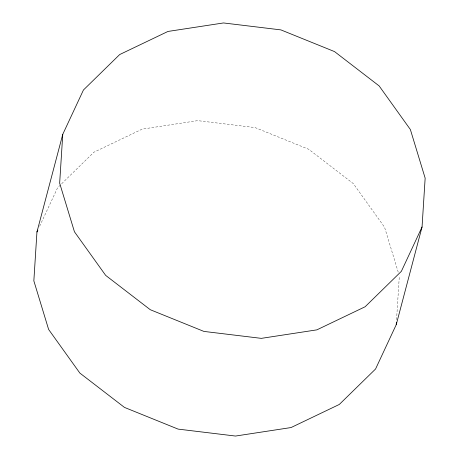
<?xml version="1.0" encoding="UTF-8"?>
<svg xmlns="http://www.w3.org/2000/svg" width="459" height="459" viewBox="0 0 459 459"><rect width="100%" height="100%" fill="white"/><g stroke="black" fill="none" stroke-linecap="round" stroke-linejoin="round"><path stroke-width="0.34" stroke-dasharray="2.29 1.72" d="M396.553 319.734L399.341 275.83M39.646 226.224L57.633 187.685L93.883 152.239L142.141 129.14L197.691 120.642L255.089 127.585L308.718 149.284L353.327 183.617L384.556 227.222L398.303 272.411"/><path stroke-width="0.69" d="M36.95 232.007L33.846 280.862L48.631 329.47L79.86 373.075L124.469 407.408L178.103 429.108L235.496 436.05L291.046 427.553L339.304 404.454L375.554 369.007L396.237 324.685L422.05 226.993L425.154 178.138L410.369 129.53L379.14 85.925L334.531 51.592L280.897 29.892L223.504 22.95L167.954 31.447L119.696 54.546L83.446 89.993L62.763 134.315L36.95 232.007L37.85 230.079M62.763 134.315L59.659 183.17L74.444 231.778L105.673 275.383L150.282 309.716L203.911 331.415L261.309 338.358L316.859 329.86L365.117 306.761L401.367 271.315L422.05 226.993M396.237 324.685L396.375 322.562"/></g></svg>
